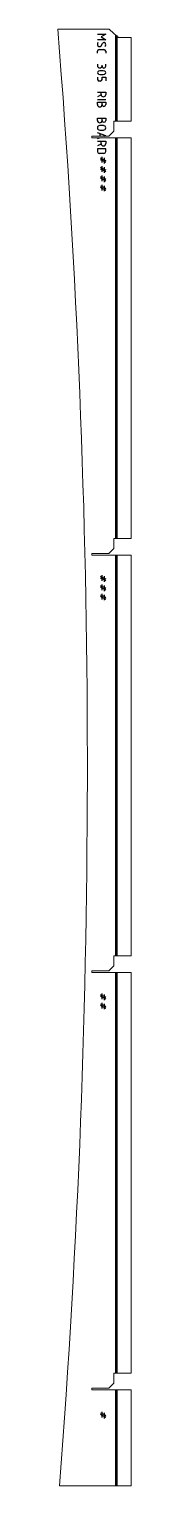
# Model space of a CAD drawing. Header units: millimetres. Extents: x 0 to 88, y 0 to 1745.
import ezdxf

# ---------------------------------------------------------------- set-up
doc = ezdxf.new("R2010")
doc.units = ezdxf.units.MM
for name, color, linetype, lineweight in [('IV_BEND', 250, 'Continuous', 50), ('IV_MARK_SURFACE', 2, 'Continuous', 25), ('IV_OUTER_PROFILE', 7, 'Continuous', 5)]:
    doc.layers.add(name, color=color, linetype=linetype, lineweight=lineweight)

msp = doc.modelspace()

# ---------------------------------------------------------------- linework, layer by layer
at = {"layer": 'IV_BEND'}
for p, q in [((70.1, 1737.5), (70.1, 1635)), ((70.1, 1615), (70.1, 1135)), ((70.1, 1115), (70.1, 635)), ((70.1, 615), (70.1, 135)), ((70.1, 115), (70.1, 0))]:
    msp.add_line(p, q, dxfattribs=at)
at = {"layer": 'IV_MARK_SURFACE'}
for p, q in [((47.6, 1739.2), (57.6, 1739.2)), ((57.6, 1732.5), (47.6, 1732.5)), ((57.6, 1739.2), (52, 1735.8)), ((52, 1735.8), (57.6, 1732.5)), ((52, 1725.3), (53.7, 1728.1)), ((47.6, 1716.4), (47.6, 1718.6)), ((49.8, 1720.8), (55.4, 1720.8)), ((57.6, 1718.6), (57.6, 1716.4)), ((47.6, 1703.1), (47.6, 1701.4)), ((53.1, 1701.4), (53.1, 1701.9)), ((57.6, 1700.8), (57.6, 1703.1)), ((47.6, 1687.5), (47.6, 1684.7)), ((49.8, 1683.1), (50.9, 1683.1)), ((53.1, 1684.7), (53.1, 1687.5)), ((53.1, 1687.5), (57.6, 1687.5)), ((57.6, 1687.5), (57.6, 1683.1)), ((47.6, 1669.7), (52, 1669.7)), ((52, 1666.4), (47.6, 1664.2)), ((47.6, 1660.8), (57.6, 1660.8)), ((52, 1669.7), (57.6, 1669.7)), ((52, 1666.9), (52, 1669.7)), ((57.6, 1669.7), (57.6, 1666.9)), ((47.6, 1654.7), (47.6, 1657.5)), ((47.6, 1657.5), (53.1, 1657.5)), ((53.1, 1657.5), (57.6, 1657.5)), ((53.1, 1654.7), (53.1, 1657.5)), ((57.6, 1657.5), (57.6, 1654.7)), ((47.6, 1638.6), (53.1, 1638.6)), ((47.6, 1635.8), (47.6, 1638.6)), ((54.8, 1629.7), (50.4, 1629.7)), ((50.4, 1624.2), (54.8, 1624.2)), ((53.1, 1638.6), (57.6, 1638.6)), ((53.1, 1635.8), (53.1, 1638.6)), ((57.6, 1638.6), (57.6, 1635.8)), ((57.6, 1617.5), (47.6, 1620.8)), ((47.6, 1614.2), (50.1, 1615)), ((47.6, 1610.8), (52, 1610.8)), ((52, 1607.5), (47.6, 1605.3)), ((50.4, 1619.7), (50.4, 1617)), ((52, 1610.8), (57.6, 1610.8)), ((52, 1608.1), (52, 1610.8)), ((56.1, 1617), (57.6, 1617.5)), ((57.6, 1610.8), (57.6, 1608.1)), ((57.6, 1601.9), (47.6, 1601.9)), ((47.6, 1601.9), (47.6, 1598.6)), ((49.8, 1596.4), (55.4, 1596.4)), ((51.2, 1590.9), (53.4, 1589.8)), ((53.4, 1587.6), (51.2, 1588.7)), ((53.4, 1589.8), (53.4, 1592)), ((53.4, 1589.8), (55.6, 1588.7)), ((53.4, 1587.6), (53.4, 1589.8)), ((55.6, 1590.9), (55.6, 1588.7)), ((55.6, 1588.7), (55.6, 1586.5)), ((55.6, 1588.7), (57.8, 1587.6)), ((57.6, 1598.6), (57.6, 1601.9)), ((51.2, 1579.8), (53.4, 1578.7)), ((53.4, 1576.5), (51.2, 1577.6)), ((55.6, 1586.5), (53.4, 1587.6)), ((53.4, 1585.3), (53.4, 1587.6)), ((53.4, 1578.7), (53.4, 1580.9)), ((53.4, 1578.7), (55.6, 1577.6)), ((53.4, 1576.5), (53.4, 1578.7)), ((55.6, 1575.3), (53.4, 1576.5)), ((53.4, 1574.2), (53.4, 1576.5)), ((57.8, 1585.3), (55.6, 1586.5)), ((55.6, 1586.5), (55.6, 1584.2)), ((55.6, 1579.8), (55.6, 1577.6)), ((55.6, 1577.6), (55.6, 1575.3)), ((55.6, 1577.6), (57.8, 1576.5)), ((57.8, 1574.2), (55.6, 1575.3)), ((55.6, 1575.3), (55.6, 1573.1)), ((51.2, 1568.7), (53.4, 1567.6)), ((53.4, 1565.3), (51.2, 1566.5)), ((51.2, 1557.6), (53.4, 1556.5)), ((53.4, 1554.2), (51.2, 1555.3)), ((53.4, 1567.6), (53.4, 1569.8)), ((53.4, 1567.6), (55.6, 1566.5)), ((53.4, 1565.3), (53.4, 1567.6)), ((55.6, 1564.2), (53.4, 1565.3)), ((53.4, 1563.1), (53.4, 1565.3)), ((53.4, 1556.5), (53.4, 1558.7)), ((53.4, 1556.5), (55.6, 1555.3)), ((53.4, 1554.2), (53.4, 1556.5)), ((55.6, 1553.1), (53.4, 1554.2)), ((53.4, 1552), (53.4, 1554.2)), ((55.6, 1568.7), (55.6, 1566.5)), ((55.6, 1566.5), (55.6, 1564.2)), ((55.6, 1566.5), (57.8, 1565.3)), ((57.8, 1563.1), (55.6, 1564.2)), ((55.6, 1564.2), (55.6, 1562)), ((55.6, 1557.6), (55.6, 1555.3)), ((55.6, 1555.3), (55.6, 1553.1)), ((55.6, 1555.3), (57.8, 1554.2)), ((57.8, 1552), (55.6, 1553.1)), ((55.6, 1553.1), (55.6, 1550.9)), ((51.2, 1089.8), (53.4, 1088.7)), ((53.4, 1086.5), (51.2, 1087.6)), ((53.4, 1088.7), (53.4, 1090.9)), ((53.4, 1088.7), (55.6, 1087.6)), ((53.4, 1086.5), (53.4, 1088.7)), ((55.6, 1085.4), (53.4, 1086.5)), ((53.4, 1084.2), (53.4, 1086.5)), ((55.6, 1089.8), (55.6, 1087.6)), ((55.6, 1087.6), (55.6, 1085.4)), ((55.6, 1087.6), (57.8, 1086.5)), ((57.8, 1084.2), (55.6, 1085.4)), ((55.6, 1085.4), (55.6, 1083.1)), ((51.2, 1078.7), (53.4, 1077.6)), ((53.4, 1075.4), (51.2, 1076.5)), ((51.2, 1067.6), (53.4, 1066.5)), ((53.4, 1064.2), (51.2, 1065.4)), ((53.4, 1077.6), (53.4, 1079.8)), ((53.4, 1077.6), (55.6, 1076.5)), ((53.4, 1075.4), (53.4, 1077.6)), ((55.6, 1074.2), (53.4, 1075.4)), ((53.4, 1073.1), (53.4, 1075.4)), ((53.4, 1066.5), (53.4, 1068.7)), ((53.4, 1066.5), (55.6, 1065.4)), ((53.4, 1064.2), (53.4, 1066.5)), ((55.6, 1078.7), (55.6, 1076.5)), ((55.6, 1076.5), (55.6, 1074.2)), ((55.6, 1076.5), (57.8, 1075.4)), ((57.8, 1073.1), (55.6, 1074.2)), ((55.6, 1074.2), (55.6, 1072)), ((55.6, 1067.6), (55.6, 1065.4)), ((55.6, 1065.4), (55.6, 1063.1)), ((55.6, 1065.4), (57.8, 1064.2)), ((55.6, 1063.1), (53.4, 1064.2)), ((53.4, 1062), (53.4, 1064.2)), ((57.8, 1062), (55.6, 1063.1)), ((55.6, 1063.1), (55.6, 1060.9)), ((51.2, 588.7), (53.4, 587.6)), ((53.4, 585.4), (51.2, 586.5)), ((51.2, 577.6), (53.4, 576.5)), ((53.4, 587.6), (53.4, 589.8)), ((53.4, 587.6), (55.6, 586.5)), ((53.4, 585.4), (53.4, 587.6)), ((55.6, 584.3), (53.4, 585.4)), ((53.4, 583.1), (53.4, 585.4)), ((53.4, 576.5), (53.4, 578.7)), ((53.4, 576.5), (55.6, 575.4)), ((53.4, 574.3), (53.4, 576.5)), ((55.6, 588.7), (55.6, 586.5)), ((55.6, 586.5), (55.6, 584.3)), ((55.6, 586.5), (57.8, 585.4)), ((57.8, 583.1), (55.6, 584.3)), ((55.6, 584.3), (55.6, 582)), ((55.6, 577.6), (55.6, 575.4)), ((53.4, 574.3), (51.2, 575.4)), ((55.6, 573.1), (53.4, 574.3)), ((53.4, 572), (53.4, 574.3)), ((55.6, 575.4), (55.6, 573.1)), ((55.6, 575.4), (57.8, 574.3)), ((57.8, 572), (55.6, 573.1)), ((55.6, 573.1), (55.6, 570.9)), ((51.2, 87.6), (53.4, 86.5)), ((53.4, 86.5), (53.4, 88.7)), ((55.6, 87.6), (55.6, 85.4)), ((53.4, 84.3), (51.2, 85.4)), ((53.4, 86.5), (55.6, 85.4)), ((53.4, 84.3), (53.4, 86.5)), ((55.6, 83.2), (53.4, 84.3)), ((53.4, 82), (53.4, 84.3)), ((55.6, 85.4), (55.6, 83.2)), ((55.6, 85.4), (57.8, 84.3)), ((57.8, 82), (55.6, 83.2)), ((55.6, 83.2), (55.6, 80.9))]:
    msp.add_line(p, q, dxfattribs=at)
for centre, radius, start, end in [((51.3, 1727.1), 3.74, 146.4174, 190.9627), ((55.6, 1726.9), 2.21, 49.6263, 149.2984), ((52.9, 1726.4), 4.69, 331.7153, 28.2847), ((50, 1726.5), 2.39, 182.3685, 329.559), ((49.8, 1718.6), 2.22, 90, 180), ((55.4, 1718.6), 2.22, 360, 90), ((50.4, 1701.4), 2.78, 180, 360), ((49.4, 1693.1), 1.81, 113.0373, 246.9627), ((52.6, 1681.3), 14, 73.8661, 106.1339), ((55.4, 1700.8), 2.22, 180, 360), ((55.8, 1693.1), 1.8, 292.4119, 67.5881), ((49.9, 1685.4), 2.38, 197.3463, 268.9139), ((52.6, 1704.8), 14, 253.8661, 286.1339), ((50.9, 1685.4), 2.38, 271.0861, 342.6537), ((54.8, 1666.9), 2.78, 180, 360), ((50.4, 1654.7), 2.78, 180, 360), ((55.4, 1654.7), 2.22, 180, 360), ((50.4, 1635.8), 2.78, 180, 360), ((50.4, 1626.9), 2.78, 90, 270), ((55.4, 1635.8), 2.22, 180, 360), ((54.8, 1626.9), 2.78, 270, 90), ((54.8, 1608.1), 2.78, 180, 360), ((49.8, 1598.6), 2.22, 180, 270), ((55.4, 1598.6), 2.22, 270, 0)]:
    msp.add_arc(centre, radius, start, end, dxfattribs=at)
at = {"layer": 'IV_OUTER_PROFILE'}
for p, q in [((0, 1745.2), (61.6, 1745.2)), ((61.6, 1745.2), (67.2, 1739.8)), ((67.2, 1739.8), (72.9, 1735.2)), ((72.9, 1735.2), (88.2, 1735.2)), ((88.2, 1735.2), (88.2, 1635)), ((67.2, 1623), (67.2, 1635)), ((67.2, 1635), (88.2, 1635)), ((41, 1617), (50.4, 1617)), ((41, 1615), (41, 1617)), ((50.1, 1615), (41, 1615)), ((88.2, 1615), (50.1, 1615)), ((50.4, 1617), (56.1, 1617)), ((56.1, 1617), (61.2, 1617)), ((67.2, 1623), (61.2, 1617)), ((88.2, 1615), (88.2, 1135)), ((67.2, 1135), (88.2, 1135)), ((67.2, 1123), (67.2, 1135)), ((41, 1117), (61.2, 1117)), ((41, 1115), (41, 1117)), ((67.2, 1123), (61.2, 1117)), ((88.2, 1115), (41, 1115)), ((88.2, 1115), (88.2, 635)), ((67.2, 635), (88.2, 635)), ((67.2, 623), (67.2, 635)), ((41, 617), (61.2, 617)), ((41, 615), (41, 617)), ((88.2, 615), (41, 615)), ((67.2, 623), (61.2, 617)), ((88.2, 615), (88.2, 135)), ((67.2, 123), (61.2, 117)), ((67.2, 135), (88.2, 135)), ((67.2, 123), (67.2, 135)), ((41, 117), (61.2, 117)), ((41, 115), (41, 117)), ((88.2, 115), (41, 115)), ((88.2, 115), (88.2, 0)), ((88.2, 0), (2, 0))]:
    msp.add_line(p, q, dxfattribs=at)
msp.add_arc((-11017.5, 860.2), 11053, 355.53634, 4.59227, dxfattribs=at)

doc.saveas('drawing.dxf')
